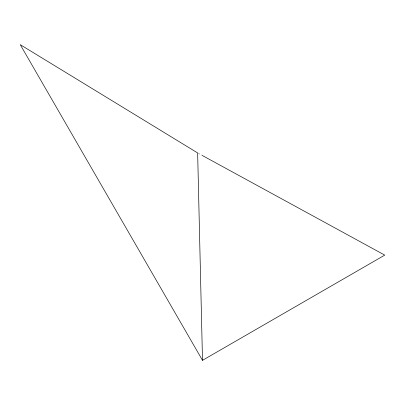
<?xml version="1.0" encoding="UTF-8"?>
<svg xmlns="http://www.w3.org/2000/svg" width="405" height="405" viewBox="0 0 405 405"><rect width="100%" height="100%" fill="white"/><g stroke="black" fill="none" stroke-linecap="round" stroke-linejoin="round"><path stroke-width="0.3" stroke-dasharray="2.02 1.52" d="M198.202 153.247L201.533 155.064"/><path stroke-width="0.61" d="M202.5 360.334L197.645 152.943L20.25 44.666L202.5 360.334L384.75 255.115L202.09 155.368"/></g></svg>
